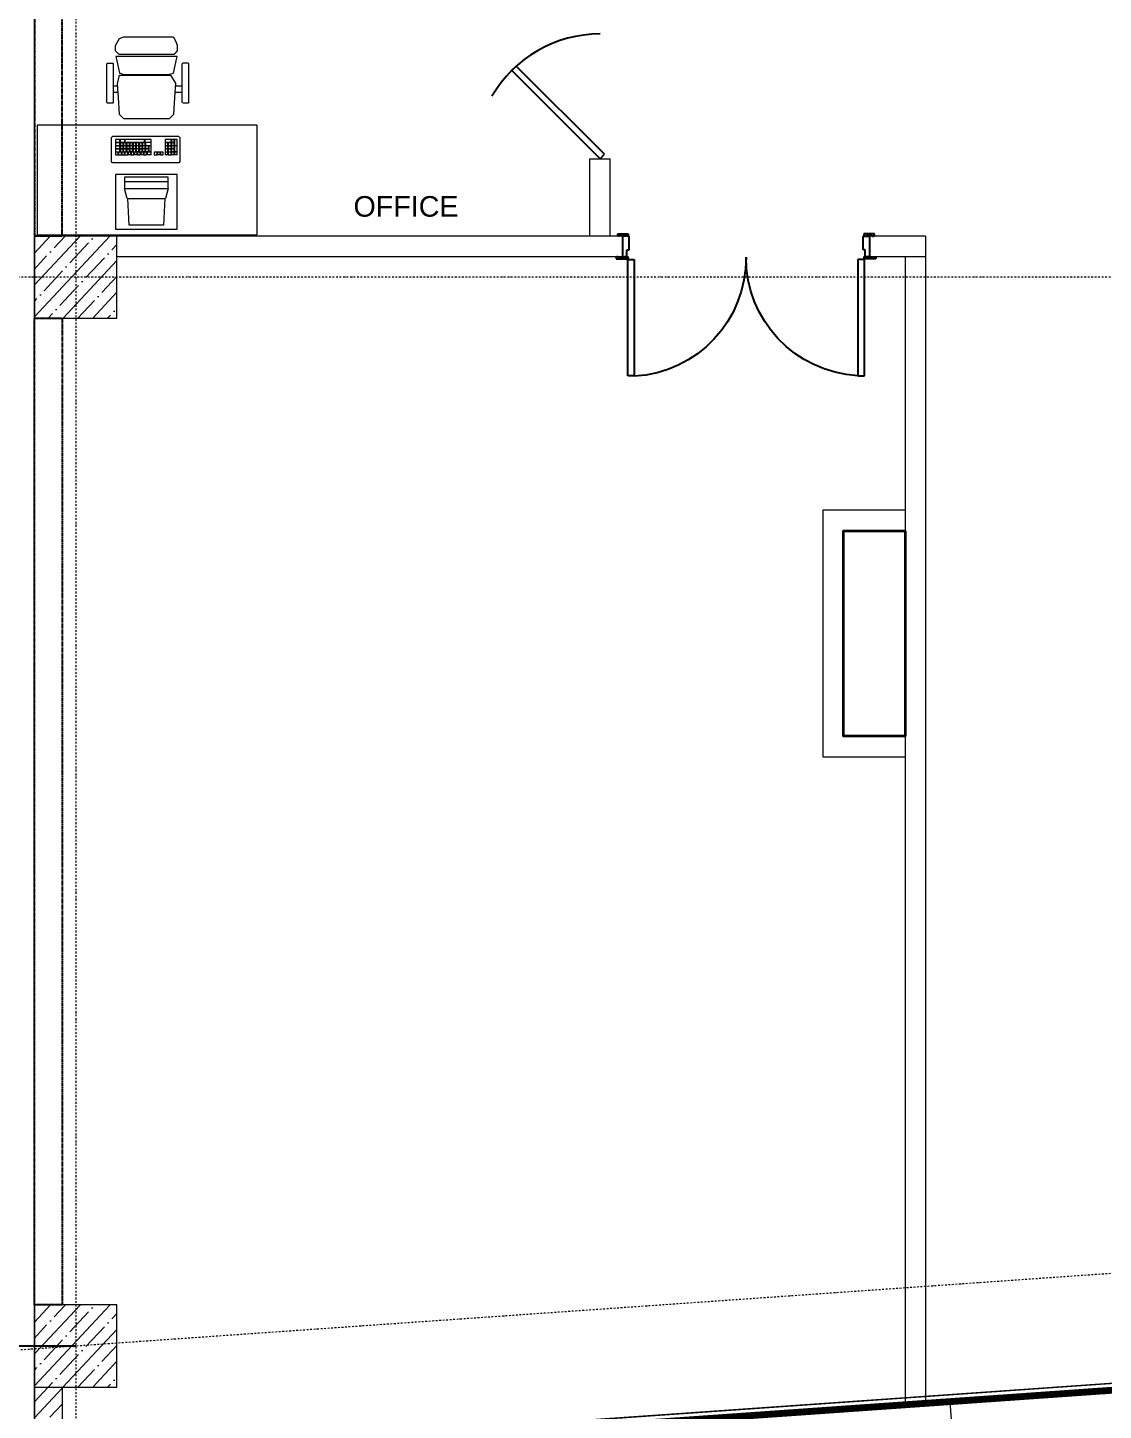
# Model space of a CAD drawing. Header units: millimetres. Extents: x -798 to 124478, y -405 to 121556.
# Drawn here: x 12028 to 19873, y 30311 to 40399 of the extents above; entities that cross this region are included whole.
import ezdxf

# ---------------------------------------------------------------- set-up
doc = ezdxf.new("R2010")
doc.units = ezdxf.units.MM
for name, pattern in [('AUSGEZOGEN', [0]), ('CENTER', [2, 1.25, -0.25, 0.25, -0.25]), ('Dashed', [0.564444, 0.282222, -0.282222]), ('PHANTOM2', [1.25, 0.625, -0.125, 0.125, -0.125, 0.125, -0.125]), ('Strichpunkt', [25.4, 12.7, -6.35, 0, -6.35])]:
    doc.linetypes.add(name, pattern=pattern)
for name, color, linetype in [('A-ABOVE', 89, 'PHANTOM2'), ('A-DIM', 4, 'Continuous'), ('A-DIM @ 0.1', 4, 'Continuous'), ('A-DIM @ 0.15', 4, 'Continuous'), ('A-DIM @ 0.2', 4, 'Continuous'), ('A-DIM @ 100', 4, 'Continuous'), ('A-DIM @ 200', 4, 'Continuous'), ('A-DIM @ 50', 4, 'Continuous'), ('k3-doors', 4, 'Continuous'), ('K3-TEXT', 174, 'AUSGEZOGEN')]:
    doc.layers.add(name, color=color, linetype=linetype)
for name, color, linetype, lineweight in [('A-AXES', 40, 'CENTER', 5), ('A-Hatch', 253, 'Continuous', 9), ('A-WALL-BRC', 30, 'Continuous', 13), ('A-WALL-BRCK', 5, 'Continuous', 9), ('A-WALL-GVL', 5, 'Continuous', 13), ('A-ПРОТИВОПОЖАРНЫЕ СТЕНЫ', 31, 'Dashed', 18), ('concreet', 5, 'Continuous', 15), ('S-WALL', 5, 'Continuous', 15), ('TC-EQUIPMENT', 251, 'Continuous', 0), ('коллектор отопления', 236, 'Continuous', 35), ('тонкая 013', 4, 'Continuous', 18)]:
    doc.layers.add(name, color=color, linetype=linetype, lineweight=lineweight)
doc.styles.add('Arch-Dim', font='romans.shx', dxfattribs={"width": 0.75})
doc.styles.get("Standard").update_dxf_attribs({"font": 'arial.ttf'})
doc.dimstyles.new('Масштабируемый', dxfattribs={"dimscale": 100, "dimtxt": 3, "dimasz": 2, "dimexe": 2, "dimexo": 2, "dimgap": 1, "dimtad": 1, "dimdec": 0, "dimzin": 3, "dimdsep": 46, "dimtxsty": 'Arch-Dim', "dimblk": 'ARCHTICK', "dimcen": 2.5, "dimdle": 2, "dimazin": 2, "dimtfac": 0.75, "dimtdec": 0, "dimtmove": 1, "dimatfit": 0, "dimfxl": 1, "dimtolj": 1, "dimtzin": 0, "dimarcsym": 0})

# ---------------------------------------------------------------- blocks, each defined once
blk = doc.blocks.new('*U91')
at = {"layer": 'A-WALL-BRC'}
for p, q in [((410, 0), (0, 0)), ((-1800, 0), (-2463, 0)), ((-1800, -150), (-2463, -150)), ((410, -150), (0, -150))]:
    blk.add_line(p, q, dxfattribs=at)
at = {"layer": 'k3-doors'}
for p, q in [((-1716, 869), (-1763, 869)), ((-1763, 869), (-1763, 21)), ((-1716, 21), (-1716, 869)), ((-84, 21), (-84, 869)), ((-84, 869), (-37, 869)), ((-37, 869), (-37, 21)), ((-1847, 3), (-1847, 16)), ((-1847, 16), (-1769, 16)), ((-1843, 3), (-1847, 3)), ((-1843, 0), (-1843, 3)), ((-1832, 0), (-1843, 0)), ((-1841, 16), (-1769, 16)), ((-1828, 6), (-1832, 0)), ((-1790, 6), (-1828, 6)), ((-1800, -150), (-1800, 0)), ((-1800, 0), (-1769, 0)), ((-1786, 0), (-1790, 6)), ((-1772, 0), (-1786, 0)), ((-1769, 3), (-1772, 3)), ((-1772, 3), (-1772, 0)), ((-1769, 16), (-1769, 3)), ((-1769, 16), (-1769, 3)), ((-1769, 0), (-1769, -49)), ((-1763, 21), (-1716, 21)), ((-37, 21), (-84, 21)), ((41, 16), (-31, 16)), ((-31, 16), (-31, 3)), ((47, 16), (-31, 16)), ((-31, 16), (-31, 3)), ((-31, 3), (-28, 3)), ((0, 0), (-31, 0)), ((-28, 3), (-28, 0)), ((-14, 0), (-10, 6)), ((-10, 6), (28, 6)), ((28, 6), (32, 0)), ((32, 0), (43, 0)), ((43, 0), (43, 3)), ((43, 3), (47, 3)), ((47, 3), (47, 16)), ((-1769, -49), (-1753, -49)), ((-1753, -49), (-1753, -150)), ((-31, -49), (-47, -49)), ((-47, -49), (-47, -150)), ((-31, 0), (-31, -49)), ((-28, 0), (-14, 0)), ((-1833, -153), (-1836, -153)), ((-1836, -153), (-1836, -166)), ((-1836, -166), (-1759, -166)), ((-1822, -150), (-1833, -150)), ((-1833, -150), (-1833, -153)), ((-1831, -166), (-1759, -166)), ((-1817, -156), (-1822, -150)), ((-1779, -156), (-1817, -156)), ((-1753, -150), (-1800, -150)), ((-1775, -150), (-1779, -156)), ((-1762, -150), (-1775, -150)), ((-1762, -153), (-1762, -150)), ((-1759, -153), (-1762, -153)), ((-1759, -166), (-1759, -153)), ((-1759, -166), (-1759, -153)), ((-47, -150), (0, -150)), ((-41, -166), (-41, -153)), ((-41, -153), (-38, -153)), ((-41, -166), (-41, -153)), ((31, -166), (-41, -166)), ((36, -166), (-41, -166)), ((-38, -153), (-38, -150)), ((-38, -150), (-25, -150)), ((-25, -150), (-21, -156)), ((-21, -156), (17, -156)), ((17, -156), (22, -150)), ((22, -150), (33, -150)), ((33, -150), (33, -153)), ((33, -153), (36, -153)), ((36, -153), (36, -166))]:
    blk.add_line(p, q, dxfattribs=at)
for centre, radius in [((-1763, 8), 4.86), ((-1763, 8), 3.93), ((-37, 8), 4.86), ((-37, 8), 3.93)]:
    blk.add_circle(centre, radius, dxfattribs=at)
for centre, start, end in [((-1763, 11), 359.5189, 86.8903), ((-37, 7), 93.1084, 180.2665)]:
    blk.add_arc(centre, 863, start, end, dxfattribs=at)
blk = doc.blocks.new('_ArchTick')
at = {"color": 0, "linetype": 'ByBlock', "const_width": 0.15}
blk.add_lwpolyline([(-0.5, -0.5), (0.5, 0.5)], dxfattribs=at)
blk = doc.blocks.new('*D128')
at = {"layer": 'A-DIM', "color": 0, "lineweight": -2, "ltscale": 50, "transparency": 16777216}
for p, q in [((2164518, -2394646), (2164518, -2403245)), ((2164229, -2395046), (2164118, -2395046)), ((2171397, -2402845), (2164118, -2402845))]:
    blk.add_line(p, q, dxfattribs=at)
at = {"layer": 'Defpoints', "color": 0, "ltscale": 50, "transparency": 16777216}
for p in [(2164629, -2395046), (2164518, -2402845), (2171797, -2402845)]:
    blk.add_point(p, dxfattribs=at)
at = {"layer": 'A-DIM', "color": 0, "lineweight": -2, "ltscale": 50, "transparency": 16777216, "xscale": 400, "yscale": 400, "zscale": 400}
for p, rotation in [((2164518, -2395046), 90), ((2164518, -2402845), 270)]:
    blk.add_blockref('_ArchTick', p, dxfattribs=dict(at, rotation=rotation))
at = {"layer": 'A-DIM', "color": 0, "ltscale": 50, "transparency": 16777216, "insert": (2164018, -2398945), "char_height": 600, "attachment_point": 5, "rotation": 90, "style": 'Arch-Dim'}
blk.add_mtext('\\A1;7800', dxfattribs=at)
blk = doc.blocks.new('*D129')
at = {"layer": 'A-DIM', "color": 0, "lineweight": -2, "ltscale": 50, "transparency": 16777216}
for p, q in [((2164629, -2395046), (2164517, -2395046)), ((2164518, -2395045), (2164518, -2402846)), ((2171796, -2402845), (2164517, -2402845))]:
    blk.add_line(p, q, dxfattribs=at)
at = {"layer": 'Defpoints', "color": 0, "ltscale": 50, "transparency": 16777216}
for p in [(2164629, -2395046), (2164518, -2402845), (2171797, -2402845)]:
    blk.add_point(p, dxfattribs=at)
at = {"layer": 'A-DIM', "color": 0, "lineweight": -2, "ltscale": 50, "transparency": 16777216, "xscale": 0.3, "yscale": 0.3, "zscale": 0.3}
for p, rotation in [((2164518, -2395046), 90), ((2164518, -2402845), 270)]:
    blk.add_blockref('_ArchTick', p, dxfattribs=dict(at, rotation=rotation))
at = {"layer": 'A-DIM', "color": 0, "ltscale": 50, "transparency": 16777216, "insert": (2164517, -2398945), "char_height": 0.45, "attachment_point": 5, "rotation": 90, "style": 'Arch-Dim'}
blk.add_mtext('\\A1;7800', dxfattribs=at)
blk = doc.blocks.new('*D130')
at = {"layer": 'A-DIM', "color": 0, "lineweight": -2, "ltscale": 50, "transparency": 16777216}
for p, q in [((2164518, -2394946), (2164518, -2402945)), ((2164529, -2395046), (2164418, -2395046)), ((2171697, -2402845), (2164418, -2402845))]:
    blk.add_line(p, q, dxfattribs=at)
at = {"layer": 'Defpoints', "color": 0, "ltscale": 50, "transparency": 16777216}
for p in [(2164629, -2395046), (2164518, -2402845), (2171797, -2402845)]:
    blk.add_point(p, dxfattribs=at)
at = {"layer": 'A-DIM', "color": 0, "lineweight": -2, "ltscale": 50, "transparency": 16777216, "xscale": 100, "yscale": 100, "zscale": 100}
for p, rotation in [((2164518, -2395046), 90), ((2164518, -2402845), 270)]:
    blk.add_blockref('_ArchTick', p, dxfattribs=dict(at, rotation=rotation))
at = {"layer": 'A-DIM', "color": 0, "ltscale": 50, "transparency": 16777216, "insert": (2164393, -2398945), "char_height": 150, "attachment_point": 5, "rotation": 90, "style": 'Arch-Dim'}
blk.add_mtext('\\A1;7800', dxfattribs=at)
blk = doc.blocks.new('*D132')
at = {"layer": 'A-DIM', "color": 0, "lineweight": -2, "ltscale": 50, "transparency": 16777216}
for p, q in [((2164518, -2394846), (2164518, -2403045)), ((2164429, -2395046), (2164318, -2395046)), ((2171597, -2402845), (2164318, -2402845))]:
    blk.add_line(p, q, dxfattribs=at)
at = {"layer": 'Defpoints', "color": 0, "ltscale": 50, "transparency": 16777216}
for p in [(2164629, -2395046), (2164518, -2402845), (2171797, -2402845)]:
    blk.add_point(p, dxfattribs=at)
at = {"layer": 'A-DIM', "color": 0, "lineweight": -2, "ltscale": 50, "transparency": 16777216, "xscale": 200, "yscale": 200, "zscale": 200}
for p, rotation in [((2164518, -2395046), 90), ((2164518, -2402845), 270)]:
    blk.add_blockref('_ArchTick', p, dxfattribs=dict(at, rotation=rotation))
at = {"layer": 'A-DIM', "color": 0, "ltscale": 50, "transparency": 16777216, "insert": (2164268, -2398945), "char_height": 300, "attachment_point": 5, "rotation": 90, "style": 'Arch-Dim'}
blk.add_mtext('\\A1;7800', dxfattribs=at)
blk = doc.blocks.new('*D133')
at = {"layer": 'A-DIM', "color": 0, "lineweight": -2, "ltscale": 50, "transparency": 16777216}
for p, q in [((2164629, -2395046), (2164517, -2395046)), ((2164518, -2395045), (2164518, -2402846)), ((2171796, -2402845), (2164517, -2402845))]:
    blk.add_line(p, q, dxfattribs=at)
at = {"layer": 'Defpoints', "color": 0, "ltscale": 50, "transparency": 16777216}
for p in [(2164629, -2395046), (2164518, -2402845), (2171797, -2402845)]:
    blk.add_point(p, dxfattribs=at)
at = {"layer": 'A-DIM', "color": 0, "lineweight": -2, "ltscale": 50, "transparency": 16777216, "xscale": 0.4, "yscale": 0.4, "zscale": 0.4}
for p, rotation in [((2164518, -2395046), 90), ((2164518, -2402845), 270)]:
    blk.add_blockref('_ArchTick', p, dxfattribs=dict(at, rotation=rotation))
at = {"layer": 'A-DIM', "color": 0, "ltscale": 50, "transparency": 16777216, "insert": (2164517, -2398945), "char_height": 0.6, "attachment_point": 5, "rotation": 90, "style": 'Arch-Dim'}
blk.add_mtext('\\A1;7800', dxfattribs=at)
blk = doc.blocks.new('*D134')
at = {"layer": 'A-DIM', "color": 0, "lineweight": -2, "ltscale": 50, "transparency": 16777216}
for p, q in [((2164629, -2395046), (2164517, -2395046)), ((2164518, -2395045), (2164518, -2402845)), ((2171797, -2402845), (2164517, -2402845))]:
    blk.add_line(p, q, dxfattribs=at)
at = {"layer": 'Defpoints', "color": 0, "ltscale": 50, "transparency": 16777216}
for p in [(2164629, -2395046), (2164518, -2402845), (2171797, -2402845)]:
    blk.add_point(p, dxfattribs=at)
at = {"layer": 'A-DIM', "color": 0, "lineweight": -2, "ltscale": 50, "transparency": 16777216, "xscale": 0.2, "yscale": 0.2, "zscale": 0.2}
for p, rotation in [((2164518, -2395046), 90), ((2164518, -2402845), 270)]:
    blk.add_blockref('_ArchTick', p, dxfattribs=dict(at, rotation=rotation))
at = {"layer": 'A-DIM', "color": 0, "ltscale": 50, "transparency": 16777216, "insert": (2164517, -2398945), "char_height": 0.3, "attachment_point": 5, "rotation": 90, "style": 'Arch-Dim'}
blk.add_mtext('\\A1;7800', dxfattribs=at)
blk = doc.blocks.new('*D184')
at = {"layer": 'A-DIM', "color": 0, "lineweight": -2, "ltscale": 50, "transparency": 16777216}
for p, q in [((2162765, -2338846), (2162765, -2403245)), ((2162477, -2339246), (2162365, -2339246)), ((2171397, -2402845), (2162365, -2402845))]:
    blk.add_line(p, q, dxfattribs=at)
at = {"layer": 'Defpoints', "color": 0, "ltscale": 50, "transparency": 16777216}
for p in [(2162877, -2339246), (2162765, -2402845), (2171797, -2402845)]:
    blk.add_point(p, dxfattribs=at)
at = {"layer": 'A-DIM', "color": 0, "lineweight": -2, "ltscale": 50, "transparency": 16777216, "xscale": 400, "yscale": 400, "zscale": 400}
for p, rotation in [((2162765, -2339246), 90), ((2162765, -2402845), 270)]:
    blk.add_blockref('_ArchTick', p, dxfattribs=dict(at, rotation=rotation))
at = {"layer": 'A-DIM', "color": 0, "ltscale": 50, "transparency": 16777216, "insert": (2161855, -2374634), "char_height": 600, "attachment_point": 5, "rotation": 90, "style": 'Arch-Dim'}
blk.add_mtext('\\A1;63600', dxfattribs=at)
blk = doc.blocks.new('*D185')
at = {"layer": 'A-DIM', "color": 0, "lineweight": -2, "ltscale": 50, "transparency": 16777216}
for p, q in [((2162765, -2339245), (2162765, -2402846)), ((2162876, -2339246), (2162765, -2339246)), ((2162765, -2371045), (2162355, -2374634)), ((2162355, -2374634), (2162355, -2374636)), ((2171796, -2402845), (2162765, -2402845))]:
    blk.add_line(p, q, dxfattribs=at)
at = {"layer": 'Defpoints', "color": 0, "ltscale": 50, "transparency": 16777216}
for p in [(2162877, -2339246), (2162765, -2402845), (2171797, -2402845)]:
    blk.add_point(p, dxfattribs=at)
at = {"layer": 'A-DIM', "color": 0, "lineweight": -2, "ltscale": 50, "transparency": 16777216, "xscale": 0.3, "yscale": 0.3, "zscale": 0.3}
for p, rotation in [((2162765, -2339246), 90), ((2162765, -2402845), 270)]:
    blk.add_blockref('_ArchTick', p, dxfattribs=dict(at, rotation=rotation))
at = {"layer": 'A-DIM', "color": 0, "ltscale": 50, "transparency": 16777216, "insert": (2162355, -2374635), "char_height": 0.45, "attachment_point": 5, "rotation": 90, "style": 'Arch-Dim'}
blk.add_mtext('\\A1;63600', dxfattribs=at)
blk = doc.blocks.new('*D186')
at = {"layer": 'A-DIM', "color": 0, "lineweight": -2, "ltscale": 50, "transparency": 16777216}
for p, q in [((2162765, -2339146), (2162765, -2402945)), ((2162777, -2339246), (2162665, -2339246)), ((2162765, -2371045), (2162355, -2374584)), ((2162355, -2374584), (2162355, -2375183)), ((2171697, -2402845), (2162665, -2402845))]:
    blk.add_line(p, q, dxfattribs=at)
at = {"layer": 'Defpoints', "color": 0, "ltscale": 50, "transparency": 16777216}
for p in [(2162877, -2339246), (2162765, -2402845), (2171797, -2402845)]:
    blk.add_point(p, dxfattribs=at)
at = {"layer": 'A-DIM', "color": 0, "lineweight": -2, "ltscale": 50, "transparency": 16777216, "xscale": 100, "yscale": 100, "zscale": 100}
for p, rotation in [((2162765, -2339246), 90), ((2162765, -2402845), 270)]:
    blk.add_blockref('_ArchTick', p, dxfattribs=dict(at, rotation=rotation))
at = {"layer": 'A-DIM', "color": 0, "ltscale": 50, "transparency": 16777216, "insert": (2162230, -2374884), "char_height": 150, "attachment_point": 5, "rotation": 90, "style": 'Arch-Dim'}
blk.add_mtext('\\A1;63600', dxfattribs=at)
blk = doc.blocks.new('*D188')
at = {"layer": 'A-DIM', "color": 0, "lineweight": -2, "ltscale": 50, "transparency": 16777216}
for p, q in [((2162765, -2339046), (2162765, -2403045)), ((2162677, -2339246), (2162565, -2339246)), ((2171597, -2402845), (2162565, -2402845))]:
    blk.add_line(p, q, dxfattribs=at)
at = {"layer": 'Defpoints', "color": 0, "ltscale": 50, "transparency": 16777216}
for p in [(2162877, -2339246), (2162765, -2402845), (2171797, -2402845)]:
    blk.add_point(p, dxfattribs=at)
at = {"layer": 'A-DIM', "color": 0, "lineweight": -2, "ltscale": 50, "transparency": 16777216, "xscale": 200, "yscale": 200, "zscale": 200}
for p, rotation in [((2162765, -2339246), 90), ((2162765, -2402845), 270)]:
    blk.add_blockref('_ArchTick', p, dxfattribs=dict(at, rotation=rotation))
at = {"layer": 'A-DIM', "color": 0, "ltscale": 50, "transparency": 16777216, "insert": (2162105, -2374634), "char_height": 300, "attachment_point": 5, "rotation": 90, "style": 'Arch-Dim'}
blk.add_mtext('\\A1;63600', dxfattribs=at)
blk = doc.blocks.new('*D189')
at = {"layer": 'A-DIM', "color": 0, "lineweight": -2, "ltscale": 50, "transparency": 16777216}
for p, q in [((2162765, -2339245), (2162765, -2402846)), ((2162876, -2339246), (2162765, -2339246)), ((2162765, -2371045), (2162355, -2374634)), ((2162355, -2374634), (2162355, -2374637)), ((2171796, -2402845), (2162765, -2402845))]:
    blk.add_line(p, q, dxfattribs=at)
at = {"layer": 'Defpoints', "color": 0, "ltscale": 50, "transparency": 16777216}
for p in [(2162877, -2339246), (2162765, -2402845), (2171797, -2402845)]:
    blk.add_point(p, dxfattribs=at)
at = {"layer": 'A-DIM', "color": 0, "lineweight": -2, "ltscale": 50, "transparency": 16777216, "xscale": 0.4, "yscale": 0.4, "zscale": 0.4}
for p, rotation in [((2162765, -2339246), 90), ((2162765, -2402845), 270)]:
    blk.add_blockref('_ArchTick', p, dxfattribs=dict(at, rotation=rotation))
at = {"layer": 'A-DIM', "color": 0, "ltscale": 50, "transparency": 16777216, "insert": (2162355, -2374635), "char_height": 0.6, "attachment_point": 5, "rotation": 90, "style": 'Arch-Dim'}
blk.add_mtext('\\A1;63600', dxfattribs=at)
blk = doc.blocks.new('*D190')
at = {"layer": 'A-DIM', "color": 0, "lineweight": -2, "ltscale": 50, "transparency": 16777216}
for p, q in [((2162765, -2339245), (2162765, -2402845)), ((2162876, -2339246), (2162765, -2339246)), ((2162765, -2371045), (2162355, -2374634)), ((2162355, -2374634), (2162355, -2374635)), ((2171797, -2402845), (2162765, -2402845))]:
    blk.add_line(p, q, dxfattribs=at)
at = {"layer": 'Defpoints', "color": 0, "ltscale": 50, "transparency": 16777216}
for p in [(2162877, -2339246), (2162765, -2402845), (2171797, -2402845)]:
    blk.add_point(p, dxfattribs=at)
at = {"layer": 'A-DIM', "color": 0, "lineweight": -2, "ltscale": 50, "transparency": 16777216, "xscale": 0.2, "yscale": 0.2, "zscale": 0.2}
for p, rotation in [((2162765, -2339246), 90), ((2162765, -2402845), 270)]:
    blk.add_blockref('_ArchTick', p, dxfattribs=dict(at, rotation=rotation))
at = {"layer": 'A-DIM', "color": 0, "ltscale": 50, "transparency": 16777216, "insert": (2162355, -2374635), "char_height": 0.3, "attachment_point": 5, "rotation": 90, "style": 'Arch-Dim'}
blk.add_mtext('\\A1;63600', dxfattribs=at)
blk = doc.blocks.new('*U808')
at = {"layer": 'A-DIM @ 0.1', "ltscale": 50, "transparency": 33554687}
dim = blk.add_linear_dim(base=(2164517.5, -2402845.3), p1=(2164629.2, -2395045.5), p2=(2171796.7, -2402845.3), angle=270, dimstyle='Масштабируемый', override={"dimscale": 0.1, "dimtix": 0, "dimtofl": 1, "dimtmove": 1, "dimatfit": 0}, dxfattribs=at)
dim.commit()
dim.dimension.update_dxf_attribs({"geometry": '*D134', "text_midpoint": (2164517.3, -2398945.4)})
at = {"layer": 'A-DIM @ 0.15', "ltscale": 50, "transparency": 33554687}
dim = blk.add_linear_dim(base=(2164517.5, -2402845.3), p1=(2164629.2, -2395045.5), p2=(2171796.7, -2402845.3), angle=270, dimstyle='Масштабируемый', override={"dimscale": 0.15, "dimtix": 0, "dimtofl": 1, "dimtmove": 1, "dimatfit": 0}, dxfattribs=at)
dim.commit()
dim.dimension.update_dxf_attribs({"geometry": '*D129', "text_midpoint": (2164517.1, -2398945.4)})
at = {"layer": 'A-DIM @ 0.2', "ltscale": 50, "transparency": 33554687}
dim = blk.add_linear_dim(base=(2164517.5, -2402845.3), p1=(2164629.2, -2395045.5), p2=(2171796.7, -2402845.3), angle=270, dimstyle='Масштабируемый', override={"dimscale": 0.2, "dimtix": 0, "dimtofl": 1, "dimtmove": 1, "dimatfit": 0}, dxfattribs=at)
dim.commit()
dim.dimension.update_dxf_attribs({"geometry": '*D133', "text_midpoint": (2164517, -2398945.4)})
at = {"layer": 'A-DIM @ 100', "ltscale": 50, "transparency": 33554687}
dim = blk.add_linear_dim(base=(2164517.5, -2402845.3), p1=(2164629.2, -2395045.5), p2=(2171796.7, -2402845.3), angle=270, dimstyle='Масштабируемый', override={"dimscale": 100, "dimtix": 0, "dimtofl": 1, "dimtmove": 1, "dimatfit": 0}, dxfattribs=at)
dim.commit()
dim.dimension.update_dxf_attribs({"geometry": '*D132', "text_midpoint": (2164267.5, -2398945.4)})
at = {"layer": 'A-DIM @ 200', "ltscale": 50, "transparency": 33554687}
dim = blk.add_linear_dim(base=(2164517.5, -2402845.3), p1=(2164629.2, -2395045.5), p2=(2171796.7, -2402845.3), angle=270, dimstyle='Масштабируемый', override={"dimscale": 200, "dimtix": 0, "dimtofl": 1, "dimtmove": 1, "dimatfit": 0}, dxfattribs=at)
dim.commit()
dim.dimension.update_dxf_attribs({"geometry": '*D128', "text_midpoint": (2164017.5, -2398945.4)})
at = {"layer": 'A-DIM @ 50', "ltscale": 50, "transparency": 33554687}
dim = blk.add_linear_dim(base=(2164517.5, -2402845.3), p1=(2164629.2, -2395045.5), p2=(2171796.7, -2402845.3), angle=270, dimstyle='Масштабируемый', override={"dimscale": 50, "dimtix": 0, "dimtofl": 1, "dimtmove": 1, "dimatfit": 0}, dxfattribs=at)
dim.commit()
dim.dimension.update_dxf_attribs({"geometry": '*D130', "text_midpoint": (2164392.5, -2398945.4)})
blk = doc.blocks.new('*U816')
at = {"layer": 'A-DIM @ 0.1', "ltscale": 50, "transparency": 33554687}
dim = blk.add_linear_dim(base=(2162765, -2402845.3), p1=(2162876.7, -2339245.5), p2=(2171796.7, -2402845.3), angle=270, dimstyle='Масштабируемый', override={"dimscale": 0.1, "dimtix": 0, "dimtofl": 1, "dimtmove": 1, "dimatfit": 0}, dxfattribs=at)
dim.commit()
dim.dimension.update_dxf_attribs({"geometry": '*D190', "text_midpoint": (2162355, -2374634.4), "dimtype": 128})
at = {"layer": 'A-DIM @ 0.15', "ltscale": 50, "transparency": 33554687}
dim = blk.add_linear_dim(base=(2162765, -2402845.3), p1=(2162876.7, -2339245.5), p2=(2171796.7, -2402845.3), angle=270, dimstyle='Масштабируемый', override={"dimscale": 0.15, "dimtix": 0, "dimtofl": 1, "dimtmove": 1, "dimatfit": 0}, dxfattribs=at)
dim.commit()
dim.dimension.update_dxf_attribs({"geometry": '*D185', "text_midpoint": (2162355, -2374634.4), "dimtype": 128})
at = {"layer": 'A-DIM @ 0.2', "ltscale": 50, "transparency": 33554687}
dim = blk.add_linear_dim(base=(2162765, -2402845.3), p1=(2162876.7, -2339245.5), p2=(2171796.7, -2402845.3), angle=270, dimstyle='Масштабируемый', override={"dimscale": 0.2, "dimtix": 0, "dimtofl": 1, "dimtmove": 1, "dimatfit": 0}, dxfattribs=at)
dim.commit()
dim.dimension.update_dxf_attribs({"geometry": '*D189', "text_midpoint": (2162355, -2374634.4), "dimtype": 128})
at = {"layer": 'A-DIM @ 100', "ltscale": 50, "transparency": 33554687}
dim = blk.add_linear_dim(base=(2162765, -2402845.3), p1=(2162876.7, -2339245.5), p2=(2171796.7, -2402845.3), angle=270, dimstyle='Масштабируемый', override={"dimscale": 100, "dimtix": 0, "dimtofl": 1, "dimtmove": 1, "dimatfit": 0}, dxfattribs=at)
dim.commit()
dim.dimension.update_dxf_attribs({"geometry": '*D188', "text_midpoint": (2162355, -2374634.4), "dimtype": 128})
at = {"layer": 'A-DIM @ 200', "ltscale": 50, "transparency": 33554687}
dim = blk.add_linear_dim(base=(2162765, -2402845.3), p1=(2162876.7, -2339245.5), p2=(2171796.7, -2402845.3), angle=270, dimstyle='Масштабируемый', override={"dimscale": 200, "dimtix": 0, "dimtofl": 1, "dimtmove": 1, "dimatfit": 0}, dxfattribs=at)
dim.commit()
dim.dimension.update_dxf_attribs({"geometry": '*D184', "text_midpoint": (2162355, -2374634.4), "dimtype": 128})
at = {"layer": 'A-DIM @ 50', "ltscale": 50, "transparency": 33554687}
dim = blk.add_linear_dim(base=(2162765, -2402845.3), p1=(2162876.7, -2339245.5), p2=(2171796.7, -2402845.3), angle=270, dimstyle='Масштабируемый', override={"dimscale": 50, "dimtix": 0, "dimtofl": 1, "dimtmove": 1, "dimatfit": 0}, dxfattribs=at)
dim.commit()
dim.dimension.update_dxf_attribs({"geometry": '*D186', "text_midpoint": (2162355, -2374634.4), "dimtype": 128})
blk = doc.blocks.new('оси 2')
at = {"layer": 'A-AXES', "linetype": 'Strichpunkt', "transparency": 33554687}
for p, q in [((2171797, -2332748), (2171797, -2403523)), ((2204997, -2395046), (2162291, -2395046)), ((2204997, -2395046), (2162291, -2395046)), ((2282062, -2395111), (2165208, -2403306))]:
    blk.add_line(p, q, dxfattribs=at)
at = {"layer": 'A-DIM', "color": 5}
for name in ['*U816', '*U808']:
    blk.add_blockref(name, (0, 0), dxfattribs=at)

msp = doc.modelspace()

# ---------------------------------------------------------------- hatches: boundary and pattern name
at = {"layer": 'A-Hatch'}
h = msp.add_hatch(dxfattribs=at)
h.set_pattern_fill('ANSI35', color=256, scale=25, angle=-177.9339, style=0)
h.set_pattern_definition([(227.066067, (-97034.37, -632508.18), (116.227165, -108.13329), []), (227.066067, (-97146.55, -632512.23), (116.227165, -108.13329), [198.4375, -39.6875, 0, -39.6875])])
h.paths.add_polyline_path([(12678, 38879), (12678, 38279), (12078, 38279), (12077, 38878)])
h = msp.add_hatch(dxfattribs=at)
h.set_pattern_fill('ANSI35', color=256, scale=25, angle=-177.9339, style=0)
h.set_pattern_definition([(227.066067, (-97034.37, -640307.08), (116.227165, -108.13329), []), (227.066067, (-97146.55, -640311.13), (116.227165, -108.13329), [198.4375, -39.6875, 0, -39.6875])])
h.paths.add_polyline_path([(12678, 31080), (12678, 30480), (12278, 30480), (12278, 29971), (12078, 29957), (12077, 31079)])

# ---------------------------------------------------------------- linework, layer by layer
at = {"linetype": 'AUSGEZOGEN'}
for p, q in [((15591, 40118), (15559, 40086)), ((16202, 39443), (15559, 40086)), ((16235, 39475), (15591, 40118)), ((16202, 39443), (16235, 39475))]:
    msp.add_line(p, q, dxfattribs=at)
msp.add_arc((16202, 39443), 910, 90, 150, dxfattribs=at)
at = {"layer": 'A-ABOVE', "ltscale": 5, "transparency": 33554687}
for points in [[(12078, 38879), (12278, 38879), (12278, 44209), (12078, 44209)], [(12078, 38279), (12278, 38279), (12278, 31080), (12078, 31080)]]:
    msp.add_lwpolyline(points, close=True, dxfattribs=at)
at = {"layer": 'A-WALL-BRCK'}
for p, q in [((16127, 39443), (16277, 39443)), ((16127, 38879), (16127, 39443)), ((16277, 38879), (16277, 39443)), ((12078, 38879), (16124, 38879)), ((18428, 38878), (18428, 38878)), ((18578, 30362), (18578, 38878)), ((12678, 38729), (16105, 38729)), ((18428, 38728), (18428, 37079)), ((18428, 38579), (18428, 30351)), ((18753, 30375), (18767, 30176))]:
    msp.add_line(p, q, dxfattribs=at)
msp.add_lwpolyline([(16018, 30182), (18753, 30374)], dxfattribs=at)
at = {"layer": 'A-WALL-GVL', "ltscale": 5, "transparency": 33554687}
for points in [[(18428, 36879), (17828, 36879), (17828, 35079), (18428, 35079)], [(18428, 36729), (17978, 36729), (17978, 35229), (18428, 35229)]]:
    msp.add_lwpolyline(points, dxfattribs=at)
at = {"layer": 'A-ПРОТИВОПОЖАРНЫЕ СТЕНЫ', "ltscale": 200, "const_width": 50}
msp.add_lwpolyline([(16018, 30183), (25678, 30861), (26001, 26573), (29546, 26821), (29875, 22133), (37556, 22671), (37501, 23455), (41844, 23760)], dxfattribs=at)
at = {"layer": 'concreet'}
for p, q in [((12078, 30480), (12078, 29957)), ((12278, 30480), (12278, 29971))]:
    msp.add_line(p, q, dxfattribs=at)
at = {"layer": 'concreet', "color": 4, "lineweight": 9, "ltscale": 200}
msp.add_lwpolyline([(34936, 31560), (12078, 29957), (12078, 86179)], dxfattribs=at)
at = {"layer": 'concreet'}
for points in [[(12078, 38279), (12678, 38279), (12678, 38879), (12078, 38879)], [(12078, 30480), (12678, 30480), (12678, 31080), (12078, 31080)]]:
    msp.add_lwpolyline(points, close=True, dxfattribs=at)
at = {"layer": 'k3-doors'}
msp.add_line((18167, 38878), (18167, 38728), dxfattribs=at)
at = {"layer": 'S-WALL', "color": 4, "linetype": 'Continuous', "lineweight": 15, "ltscale": 40}
msp.add_line((78973, 34598), (12078, 29907), dxfattribs=at)
at = {"layer": 'TC-EQUIPMENT'}
for p, q in [((12669, 40269), (12697, 40321)), ((12669, 40229), (12669, 40269)), ((12697, 40321), (12728, 40333)), ((12728, 40333), (13059, 40333)), ((13059, 40333), (13087, 40331)), ((13087, 40331), (13091, 40330)), ((13091, 40330), (13106, 40304)), ((13106, 40304), (13119, 40270)), ((13119, 40270), (13119, 40229)), ((12687, 40210), (12669, 40229)), ((12670, 40189), (12673, 40178)), ((13118, 40189), (12670, 40189)), ((12673, 40178), (12682, 40135)), ((12694, 40203), (12687, 40210)), ((13094, 40203), (12694, 40203)), ((13091, 40068), (13116, 40180)), ((13101, 40210), (13094, 40203)), ((13119, 40229), (13101, 40210)), ((13116, 40180), (13118, 40189)), ((12609, 40140), (12604, 40134)), ((12604, 39854), (12604, 40134)), ((12609, 40140), (12649, 40140)), ((12654, 40134), (12649, 40140)), ((12654, 39854), (12654, 40134)), ((12682, 40135), (12697, 40068)), ((12682, 39990), (12697, 40053)), ((12697, 40068), (12701, 40067)), ((12697, 40053), (13069, 40053)), ((12701, 40067), (12729, 40058)), ((12729, 40058), (13059, 40058)), ((13059, 40058), (13060, 40059)), ((13060, 40059), (13091, 40068)), ((13069, 40053), (13106, 39994)), ((13159, 40140), (13154, 40134)), ((13154, 39854), (13154, 40134)), ((13199, 40140), (13159, 40140)), ((13204, 40134), (13199, 40140)), ((13204, 39854), (13204, 40134)), ((12654, 39975), (12684, 39975)), ((12689, 39890), (12682, 39990)), ((13106, 39994), (13099, 39890)), ((13106, 39975), (13156, 39975)), ((12609, 39848), (12604, 39854)), ((12649, 39848), (12609, 39848)), ((12652, 39854), (12649, 39854)), ((12654, 39854), (12649, 39848)), ((12654, 39856), (12652, 39854)), ((12684, 39925), (12654, 39925)), ((12697, 39765), (12689, 39890)), ((13099, 39890), (13091, 39765)), ((13152, 39925), (13102, 39925)), ((13154, 39856), (13156, 39854)), ((13199, 39848), (13159, 39848)), ((13202, 39854), (13199, 39854)), ((13204, 39854), (13199, 39848)), ((13204, 39856), (13202, 39854)), ((12708, 39755), (12697, 39765)), ((12729, 39733), (12708, 39755)), ((13091, 39765), (13059, 39733)), ((12098, 39688), (12098, 38888)), ((13698, 39688), (12098, 39688)), ((13059, 39733), (12729, 39733)), ((13698, 39688), (13698, 38888)), ((12638, 39598), (12643, 39603)), ((12638, 39422), (12638, 39598)), ((12643, 39603), (12649, 39608)), ((12649, 39608), (13128, 39608)), ((12668, 39582), (12668, 39561)), ((12700, 39582), (12668, 39582)), ((12668, 39561), (12700, 39561)), ((12668, 39560), (12668, 39538)), ((12700, 39560), (12668, 39560)), ((12700, 39561), (12700, 39582)), ((12700, 39538), (12700, 39560)), ((12703, 39582), (12703, 39561)), ((12736, 39582), (12703, 39582)), ((12703, 39561), (12736, 39561)), ((12704, 39560), (12704, 39538)), ((12724, 39560), (12704, 39560)), ((12724, 39538), (12724, 39560)), ((12727, 39560), (12727, 39538)), ((12747, 39560), (12727, 39560)), ((12736, 39561), (12736, 39582)), ((12737, 39582), (12737, 39561)), ((12880, 39582), (12737, 39582)), ((12737, 39561), (12880, 39561)), ((12747, 39538), (12747, 39560)), ((12750, 39560), (12750, 39538)), ((12770, 39560), (12750, 39560)), ((12770, 39538), (12770, 39560)), ((12773, 39560), (12773, 39538)), ((12793, 39560), (12773, 39560)), ((12793, 39538), (12793, 39560)), ((12796, 39560), (12796, 39538)), ((12816, 39560), (12796, 39560)), ((12816, 39538), (12816, 39560)), ((12819, 39560), (12819, 39538)), ((12839, 39560), (12819, 39560)), ((12839, 39538), (12839, 39560)), ((12842, 39560), (12842, 39538)), ((12862, 39560), (12842, 39560)), ((12862, 39538), (12862, 39560)), ((12865, 39560), (12865, 39538)), ((12885, 39560), (12865, 39560)), ((12880, 39561), (12880, 39582)), ((12883, 39582), (12883, 39561)), ((12928, 39582), (12883, 39582)), ((12928, 39561), (12883, 39561)), ((12885, 39538), (12885, 39560)), ((12888, 39560), (12888, 39538)), ((12928, 39560), (12888, 39560)), ((12928, 39561), (12928, 39582)), ((12928, 39538), (12928, 39560)), ((13030, 39582), (13030, 39561)), ((13073, 39582), (13030, 39582)), ((13030, 39561), (13073, 39561)), ((13030, 39560), (13030, 39538)), ((13050, 39560), (13030, 39560)), ((13050, 39538), (13050, 39560)), ((13053, 39560), (13053, 39538)), ((13073, 39560), (13053, 39560)), ((13073, 39561), (13073, 39582)), ((13073, 39538), (13073, 39560)), ((13076, 39582), (13076, 39561)), ((13096, 39582), (13076, 39582)), ((13076, 39561), (13096, 39561)), ((13076, 39560), (13076, 39538)), ((13096, 39560), (13076, 39560)), ((13096, 39561), (13096, 39582)), ((13096, 39538), (13096, 39560)), ((13099, 39582), (13099, 39538)), ((13119, 39582), (13099, 39582)), ((13119, 39538), (13119, 39582)), ((13128, 39608), (13138, 39598)), ((13138, 39598), (13138, 39422)), ((12668, 39538), (12700, 39538)), ((12668, 39537), (12668, 39516)), ((12700, 39537), (12668, 39537)), ((12668, 39516), (12700, 39516)), ((12668, 39514), (12668, 39493)), ((12700, 39514), (12668, 39514)), ((12668, 39493), (12700, 39493)), ((12668, 39491), (12668, 39470)), ((12688, 39491), (12668, 39491)), ((12668, 39470), (12688, 39470)), ((12688, 39470), (12688, 39491)), ((12691, 39491), (12691, 39470)), ((12711, 39491), (12691, 39491)), ((12691, 39470), (12711, 39470)), ((12700, 39516), (12700, 39537)), ((12700, 39493), (12700, 39514)), ((12704, 39538), (12724, 39538)), ((12704, 39537), (12704, 39516)), ((12724, 39537), (12704, 39537)), ((12704, 39516), (12724, 39516)), ((12704, 39514), (12704, 39493)), ((12724, 39514), (12704, 39514)), ((12704, 39493), (12724, 39493)), ((12711, 39470), (12711, 39491)), ((12714, 39491), (12714, 39470)), ((12734, 39491), (12714, 39491)), ((12714, 39470), (12734, 39470)), ((12724, 39516), (12724, 39537)), ((12724, 39493), (12724, 39514)), ((12747, 39538), (12727, 39538)), ((12727, 39537), (12727, 39516)), ((12747, 39537), (12727, 39537)), ((12747, 39516), (12727, 39516)), ((12727, 39514), (12727, 39493)), ((12747, 39514), (12727, 39514)), ((12727, 39493), (12747, 39493)), ((12734, 39470), (12734, 39491)), ((12737, 39491), (12737, 39470)), ((12757, 39491), (12737, 39491)), ((12737, 39470), (12757, 39470)), ((12747, 39516), (12747, 39537)), ((12747, 39493), (12747, 39514)), ((12750, 39538), (12770, 39538)), ((12750, 39537), (12750, 39516)), ((12770, 39537), (12750, 39537)), ((12750, 39516), (12770, 39516)), ((12750, 39514), (12750, 39493)), ((12770, 39514), (12750, 39514)), ((12750, 39493), (12770, 39493)), ((12757, 39470), (12757, 39491)), ((12760, 39491), (12760, 39470)), ((12780, 39491), (12760, 39491)), ((12780, 39470), (12760, 39470)), ((12770, 39516), (12770, 39537)), ((12770, 39493), (12770, 39514)), ((12793, 39538), (12773, 39538)), ((12773, 39537), (12773, 39516)), ((12793, 39537), (12773, 39537)), ((12793, 39516), (12773, 39516)), ((12773, 39514), (12773, 39493)), ((12793, 39514), (12773, 39514)), ((12793, 39493), (12773, 39493)), ((12780, 39470), (12780, 39491)), ((12783, 39491), (12783, 39470)), ((12803, 39491), (12783, 39491)), ((12783, 39470), (12803, 39470)), ((12793, 39516), (12793, 39537)), ((12793, 39493), (12793, 39514)), ((12796, 39538), (12816, 39538)), ((12796, 39537), (12796, 39516)), ((12816, 39537), (12796, 39537)), ((12796, 39516), (12816, 39516)), ((12796, 39514), (12796, 39493)), ((12816, 39514), (12796, 39514)), ((12796, 39493), (12816, 39493)), ((12803, 39470), (12803, 39491)), ((12806, 39491), (12806, 39470)), ((12826, 39491), (12806, 39491)), ((12826, 39470), (12806, 39470)), ((12816, 39516), (12816, 39537)), ((12816, 39493), (12816, 39514)), ((12839, 39538), (12819, 39538)), ((12819, 39537), (12819, 39516)), ((12839, 39537), (12819, 39537)), ((12839, 39516), (12819, 39516)), ((12819, 39514), (12819, 39493)), ((12839, 39514), (12819, 39514)), ((12839, 39493), (12819, 39493)), ((12826, 39470), (12826, 39491)), ((12829, 39491), (12829, 39470)), ((12849, 39491), (12829, 39491)), ((12829, 39470), (12849, 39470)), ((12839, 39516), (12839, 39537)), ((12839, 39493), (12839, 39514)), ((12842, 39538), (12862, 39538)), ((12842, 39537), (12842, 39516)), ((12862, 39537), (12842, 39537)), ((12842, 39516), (12862, 39516)), ((12842, 39514), (12842, 39493)), ((12862, 39514), (12842, 39514)), ((12842, 39493), (12862, 39493)), ((12849, 39470), (12849, 39491)), ((12852, 39491), (12852, 39470)), ((12872, 39491), (12852, 39491)), ((12872, 39470), (12852, 39470)), ((12862, 39516), (12862, 39537)), ((12862, 39493), (12862, 39514)), ((12885, 39538), (12865, 39538)), ((12865, 39537), (12865, 39516)), ((12885, 39537), (12865, 39537)), ((12885, 39516), (12865, 39516)), ((12865, 39514), (12865, 39493)), ((12885, 39514), (12865, 39514)), ((12885, 39493), (12865, 39493)), ((12872, 39470), (12872, 39491)), ((12875, 39491), (12875, 39470)), ((12895, 39491), (12875, 39491)), ((12875, 39470), (12895, 39470)), ((12885, 39516), (12885, 39537)), ((12885, 39493), (12885, 39514)), ((12928, 39538), (12888, 39538)), ((12888, 39537), (12888, 39516)), ((12908, 39537), (12888, 39537)), ((12908, 39516), (12888, 39516)), ((12888, 39514), (12888, 39493)), ((12908, 39514), (12888, 39514)), ((12908, 39493), (12888, 39493)), ((12895, 39470), (12895, 39491)), ((12898, 39491), (12898, 39470)), ((12928, 39491), (12898, 39491)), ((12928, 39470), (12898, 39470)), ((12908, 39516), (12908, 39537)), ((12908, 39493), (12908, 39514)), ((12911, 39537), (12911, 39492)), ((12928, 39537), (12911, 39537)), ((12928, 39492), (12911, 39492)), ((12928, 39492), (12928, 39537)), ((12928, 39470), (12928, 39491)), ((12951, 39491), (12951, 39470)), ((12971, 39491), (12951, 39491)), ((12951, 39470), (12971, 39470)), ((12971, 39470), (12971, 39491)), ((12974, 39491), (12974, 39470)), ((12994, 39491), (12974, 39491)), ((12994, 39470), (12974, 39470)), ((12994, 39470), (12994, 39491)), ((12997, 39491), (12997, 39470)), ((13017, 39491), (12997, 39491)), ((12997, 39470), (13017, 39470)), ((13017, 39470), (13017, 39491)), ((13030, 39538), (13050, 39538)), ((13030, 39537), (13030, 39516)), ((13050, 39537), (13030, 39537)), ((13030, 39516), (13050, 39516)), ((13030, 39514), (13030, 39493)), ((13050, 39514), (13030, 39514)), ((13030, 39493), (13050, 39493)), ((13030, 39491), (13030, 39470)), ((13050, 39491), (13030, 39491)), ((13050, 39470), (13030, 39470)), ((13050, 39516), (13050, 39537)), ((13050, 39493), (13050, 39514)), ((13050, 39470), (13050, 39491)), ((13053, 39538), (13073, 39538)), ((13053, 39537), (13053, 39516)), ((13073, 39537), (13053, 39537)), ((13053, 39516), (13073, 39516)), ((13053, 39514), (13053, 39493)), ((13073, 39514), (13053, 39514)), ((13053, 39493), (13073, 39493)), ((13053, 39491), (13053, 39470)), ((13073, 39491), (13053, 39491)), ((13053, 39470), (13073, 39470)), ((13073, 39516), (13073, 39537)), ((13073, 39493), (13073, 39514)), ((13073, 39470), (13073, 39491)), ((13096, 39538), (13076, 39538)), ((13076, 39537), (13076, 39516)), ((13096, 39537), (13076, 39537)), ((13096, 39516), (13076, 39516)), ((13076, 39514), (13076, 39493)), ((13096, 39514), (13076, 39514)), ((13096, 39493), (13076, 39493)), ((13076, 39491), (13076, 39470)), ((13096, 39491), (13076, 39491)), ((13096, 39470), (13076, 39470)), ((13096, 39516), (13096, 39537)), ((13096, 39493), (13096, 39514)), ((13096, 39470), (13096, 39491)), ((13119, 39538), (13099, 39538)), ((13099, 39537), (13099, 39493)), ((13119, 39537), (13099, 39537)), ((13119, 39493), (13099, 39493)), ((13099, 39491), (13099, 39470)), ((13119, 39491), (13099, 39491)), ((13119, 39470), (13099, 39470)), ((13119, 39493), (13119, 39537)), ((13119, 39470), (13119, 39491)), ((12643, 39416), (12638, 39422)), ((12648, 39412), (12643, 39416)), ((13129, 39412), (12648, 39412)), ((13133, 39416), (13129, 39412)), ((13138, 39422), (13133, 39416)), ((13118, 39328), (12668, 39328)), ((12668, 39328), (12668, 38928)), ((13053, 39309), (12733, 39309)), ((12733, 39309), (12733, 39225)), ((13053, 39275), (12733, 39275)), ((13053, 39225), (13053, 39309)), ((13118, 38928), (13118, 39328)), ((12733, 39225), (13053, 39225)), ((12753, 39152), (12733, 39225)), ((12753, 39152), (13033, 39152)), ((12768, 38958), (12758, 39153)), ((13028, 39153), (13018, 38958)), ((13053, 39225), (13033, 39152)), ((13018, 38958), (12768, 38958)), ((12098, 38888), (13698, 38888)), ((12668, 38928), (13118, 38928))]:
    msp.add_line(p, q, dxfattribs=at)
at = {"layer": 'коллектор отопления', "ltscale": 5, "transparency": 33554687}
msp.add_lwpolyline([(18428, 36729), (18428, 35229), (17978, 35229), (17978, 36729)], close=True, dxfattribs=at)
at = {"layer": 'тонкая 013', "color": 4, "ltscale": 5, "transparency": 33554687}
msp.add_line((12078, 29957), (46778, 32390), dxfattribs=at)

# ---------------------------------------------------------------- block references
msp.add_blockref('оси 2', (-2159419, 2433624))
at = {"layer": 'A-WALL-BRCK', "xscale": -1, "rotation": 179.9961647687086}
msp.add_blockref('*U91', (18167, 38728), dxfattribs=at)

# ---------------------------------------------------------------- texts
at = {"layer": 'K3-TEXT', "width": 0.9975}
msp.add_text('OFFICE ', height=150, dxfattribs=at).set_placement((14404, 39020))

doc.saveas('drawing.dxf')
